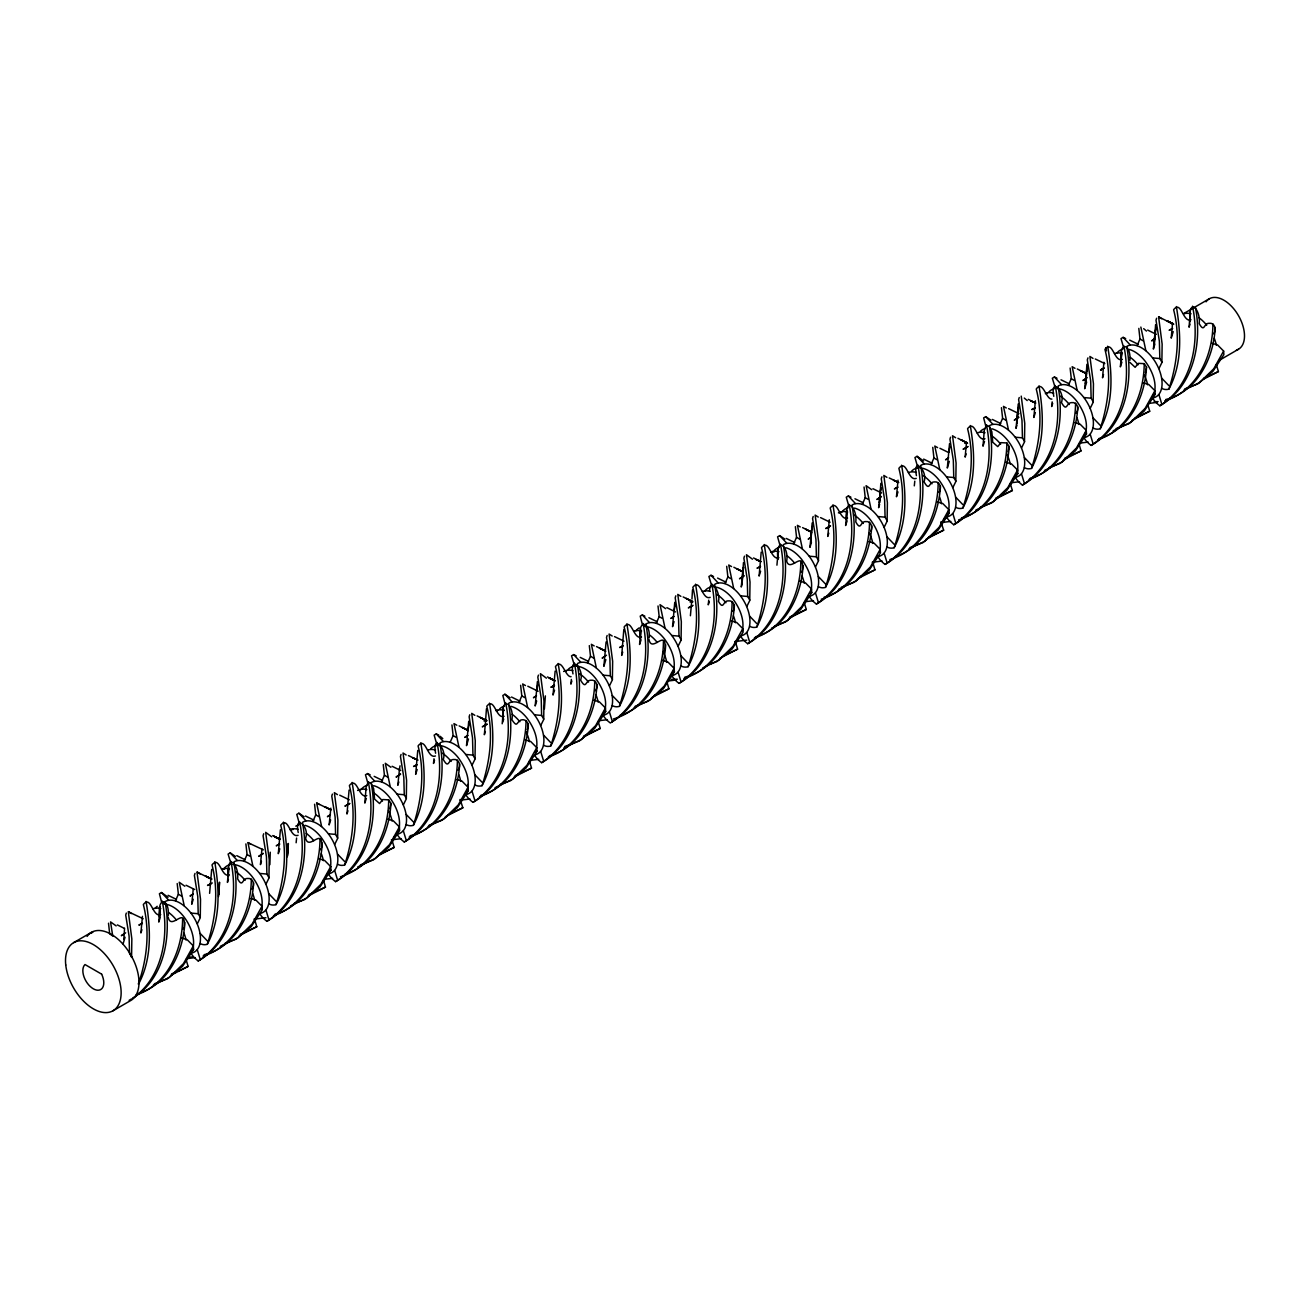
<?xml version="1.0" encoding="UTF-8"?>
<svg xmlns="http://www.w3.org/2000/svg" width="1310" height="1310" viewBox="0 0 1310 1310"><rect width="100%" height="100%" fill="white"/><g stroke="black" fill="none" stroke-linecap="round" stroke-linejoin="round"><path stroke-width="1.5" d="M138.303 984.039C147.097 959.1 150.093 930.919 143.33 904.539C151.092 894.599 152.533 917.835 160.704 914.593M200.201 943.511C202.297 944.837 204.966 945.018 207.291 944.297C215.544 918.916 218.868 891.308 212.007 864.895C219.769 854.955 221.21 878.175 229.397 874.933M268.894 903.851C270.974 905.177 273.643 905.357 275.984 904.637C284.237 879.256 287.561 851.647 280.7 825.234C288.511 815.328 289.837 838.465 298.074 835.289M337.587 864.207C339.667 865.517 342.336 865.713 344.661 864.977C352.914 839.595 356.238 812.003 349.377 785.574C357.139 775.635 358.58 798.871 366.767 795.628M406.264 824.547C408.36 825.873 411.029 826.053 413.354 825.333C421.607 799.935 424.931 772.343 418.07 745.914C425.832 735.991 427.273 759.21 435.444 755.968M474.957 784.886C477.036 786.213 479.706 786.393 482.047 785.673C490.3 760.291 493.608 732.683 486.763 706.27C494.525 696.331 495.966 719.55 504.137 716.308M543.634 745.226C545.73 746.553 548.399 746.733 550.724 746.012C558.977 720.631 562.301 693.023 555.44 666.61C562.137 657.112 565.216 677.335 571.078 676.697M612.327 705.582C614.406 706.909 617.075 707.089 619.417 706.368C627.67 680.971 630.994 653.379 624.133 626.95C631.895 617.01 633.336 640.246 641.507 637.004M681.02 665.922C683.1 667.249 685.769 667.429 688.094 666.708C696.347 641.327 699.671 613.719 692.81 587.306C700.572 577.366 702.013 600.586 710.2 597.344M749.697 626.262C751.793 627.588 754.462 627.768 756.787 627.048C765.04 601.667 768.364 574.058 761.503 547.645C769.265 537.706 770.706 560.926 778.877 557.7M818.39 586.602C820.469 587.928 823.139 588.125 825.48 587.388C833.717 562.006 837.041 534.414 830.18 507.985C837.958 498.046 839.383 521.282 847.57 518.039M887.067 546.958C889.163 548.284 891.832 548.464 894.157 547.744C902.41 522.346 905.734 494.754 898.873 468.325C906.635 458.402 908.076 481.621 916.247 478.379M955.76 507.298C957.839 508.624 960.508 508.804 962.85 508.083C971.103 482.702 974.427 455.094 967.566 428.681C975.328 418.741 976.769 441.961 984.94 438.719M1024.453 467.637C1026.532 468.964 1029.201 469.144 1031.527 468.423C1039.78 443.042 1043.104 415.434 1036.243 389.021C1042.94 379.523 1046.019 399.73 1051.881 399.108M1093.129 427.993C1095.209 429.303 1097.895 429.5 1100.22 428.763C1108.473 403.382 1111.797 375.79 1104.936 349.361C1112.698 339.421 1114.139 362.657 1122.31 359.415M1161.823 388.333C1163.902 389.659 1166.571 389.84 1168.897 389.119C1177.15 363.721 1180.474 336.13 1173.613 309.7C1181.374 299.777 1182.815 322.997 1191.003 319.755M159.967 906.733L159.689 916.329C156.889 896.073 169.432 898.349 168.335 915.412M228.66 867.073L228.366 876.668C226.401 850.894 239.402 864.747 237.601 878.846C243.038 888.475 242.006 878.126 247.443 878.47C253.305 877.602 255.139 885.134 251.962 889.015M503.4 708.448L503.122 718.044C500.535 694.251 514.47 704.174 511.932 719.796C517.63 728.18 516.107 722.399 521.003 719.976C526.702 718.257 530.255 725.069 527.209 729.572M640.77 629.144L640.492 638.74C637.118 617.861 650.874 621.972 649.138 637.823M778.156 549.823L777.862 559.419C775.307 534.693 789.341 546.417 786.671 561.171C790.045 573.027 804.094 548.759 802.441 569.735M846.833 510.179L846.555 519.759C844.573 494.001 857.591 507.838 855.774 521.953C861.21 531.565 860.179 521.233 865.632 521.577C870.986 520.725 873.246 527.341 870.642 531.287M1121.589 351.555L1121.294 361.134C1118.494 340.895 1131.038 343.171 1129.94 360.234M1190.266 311.895L1189.988 321.49C1188.006 295.716 1201.024 309.553 1199.207 323.668C1204.643 333.297 1203.612 322.948 1209.064 323.292C1214.927 322.424 1216.744 329.956 1213.568 333.837M131.573 957.43L131.835 938.942L128.298 911.645L131.393 913.594M197.319 923.763L200.266 917.786L200.528 899.299L196.991 871.985L200.07 873.95M266.012 884.103L268.943 878.126L269.221 859.638L265.668 832.325L271.678 836.795M334.705 844.442L337.636 838.465L337.898 819.978L334.361 792.681L337.456 794.63M403.382 804.798L406.313 798.822L406.591 780.318L403.038 753.021L406.133 754.969M472.075 765.138L475.006 759.161L475.268 740.674L471.731 713.361L474.826 715.325M540.752 725.478L543.699 719.501L543.961 701.014L540.424 673.7L546.417 678.171M609.445 685.834L612.376 679.841L612.654 661.353L609.101 634.056L612.196 636.005M678.121 646.174L681.069 640.197L681.331 621.693L677.794 594.396L680.889 596.361M746.815 606.514L749.746 600.537L750.024 582.049L746.471 554.736L752.48 559.206M815.508 566.853L818.439 560.876L818.701 542.389L815.164 515.092L818.259 517.041M884.185 527.209L887.116 521.216L887.394 502.729L883.857 475.432L886.935 477.38M952.878 487.549L955.809 481.572L956.087 463.085L952.534 435.772L955.629 437.736M1021.554 447.889L1024.502 441.912L1024.764 423.425L1021.227 396.111M1090.247 408.229L1093.179 402.252L1093.457 383.764L1089.904 356.467L1092.998 358.416M1158.941 368.585L1161.872 362.608L1162.134 344.104L1158.597 316.807L1161.692 318.756M184.219 905.75L179.241 882.252L184.841 886.248M252.895 866.106L247.934 842.592L250.75 844.18M321.589 826.446L316.611 802.932L319.444 804.536M390.265 786.786L385.304 763.271L390.904 767.283M458.958 747.126L453.981 723.628L456.813 725.216M527.635 707.482L522.674 683.967L525.49 685.556M596.328 667.822L591.367 644.307L594.183 645.912M665.021 628.161L660.043 604.663L665.644 608.659M733.698 588.517L728.737 565.003L731.553 566.591M802.391 548.857L797.413 525.343L800.246 526.931M871.068 509.197L866.106 485.683L871.707 489.694M939.761 469.537L934.8 446.039L937.616 447.627M1008.454 429.893L1003.476 406.378L1006.293 407.967M1077.131 390.233L1072.169 366.718L1074.986 368.323M1145.824 350.572L1140.846 327.058M486.436 708.825L485.699 719.19M623.822 629.52L621.71 655.393L622.725 652.151M692.499 589.86L691.942 599.096M146.065 901.411C150.666 928.888 152.238 958.445 138.614 983.957M214.742 861.751C219.359 889.244 220.915 918.785 207.291 944.297M283.435 822.107C288.053 849.584 289.608 879.125 275.984 904.637M352.128 782.447C356.729 809.924 358.301 839.481 344.661 864.977M420.805 742.786C425.423 770.28 426.978 799.82 413.354 825.333M489.498 703.126C494.099 730.62 495.671 760.16 482.047 785.673M558.175 663.482C562.792 690.959 564.348 720.5 550.724 746.012M626.868 623.822C631.486 651.299 633.041 680.856 619.417 706.368M695.561 584.162C700.162 611.655 701.734 641.196 688.094 666.708M764.238 544.518C768.855 571.995 770.411 601.536 756.787 627.048M832.931 504.858C837.532 532.335 839.104 561.892 825.48 587.388M901.607 465.197C906.225 492.675 907.781 522.231 894.157 547.744M970.301 425.537C974.918 453.031 976.474 482.571 962.85 508.083M1038.977 385.893C1043.595 413.37 1045.167 442.911 1031.527 468.423M1107.67 346.233C1112.288 373.71 1113.844 403.267 1100.22 428.763M1176.364 306.573C1180.965 334.066 1182.537 363.607 1168.897 389.119M269.876 864.665L270.253 852.204M1103.888 362.281L1102.529 377.804L1103.528 374.562M168.155 916.967C170.906 931.541 185.725 904.997 184.251 926.628M298.221 832.538C294.079 813.117 310.11 826.905 305.59 838.187C308.849 851.467 323.111 825.988 321.621 847.324M366.341 798.38L364.819 803.096L366.178 786.606L368.306 782.054L371.27 783.478L373.661 788.669L374.562 799.1L379.589 803.538L382.766 799.542L388.677 799.853L390.953 803.374L389.823 808.876M435.608 753.217C431.76 733.174 447.349 748.452 443.238 759.44C449.15 769.658 447.758 759.456 453.506 759.505C459.368 758.637 461.202 766.17 458.025 770.051M572.978 673.913C569.13 653.87 584.718 669.148 580.608 680.136C586.536 690.354 585.128 680.136 590.875 680.201C596.738 679.333 598.572 686.849 595.395 690.73M648.974 639.362C651.709 653.952 666.544 627.408 665.054 649.039M709.512 590.925C710.757 575.057 721.139 594.462 718.404 601.257C723.841 610.886 722.809 600.537 728.245 600.881C734.124 600.013 735.942 607.545 732.765 611.426M916.41 475.628C912.562 455.585 928.151 470.863 924.041 481.851C929.969 492.069 928.561 481.867 934.308 481.916C940.171 481.048 942.005 488.565 938.828 492.462M984.514 441.486L982.991 446.202L984.35 429.713L986.496 425.16L989.443 426.569L991.85 431.76L992.734 442.207L997.762 446.628L1000.938 442.649L1006.85 442.96L1009.126 446.481L1008.012 451.983M1053.78 396.324C1049.932 376.281 1065.538 391.559 1061.428 402.547C1067.339 412.765 1065.931 402.547 1071.678 402.612C1077.557 401.728 1079.374 409.26 1076.198 413.141M1129.826 362.33L1135.148 367.324L1138.324 363.345L1144.236 363.64L1146.512 367.16L1145.382 372.662M218.885 894.583L219.523 882.17L218.557 896.499M193.209 889.424L191.751 904.26L193.241 899.266M742.704 572.175L742.148 582.115L743.54 567.164M811.398 532.531L810.825 542.455L812.151 522.968M880.074 492.871L879.518 502.794L880.909 487.86M1017.444 413.551L1016.887 423.49L1018.574 407.017L1017.51 412.699M1086.137 373.907L1085.564 383.83L1087.251 367.357L1086.187 373.039M1154.814 334.247L1154.257 344.17L1155.944 327.697L1154.88 333.395M485.683 720.058L484.34 734.713L485.355 731.471M691.729 601.093L690.403 615.733M966.485 442.469L965.142 457.125L966.158 453.882M1172.532 323.505L1171.206 338.144L1173.22 331.659M124.581 928.233L123.795 939.417M261.951 848.913L260.444 864.6L261.443 861.276M399.534 768.495L397.814 785.296L398.813 781.955M468.718 721.237L466.507 745.636L468.489 738.971M537.395 681.577L535.184 705.992L536.674 700.981M674.765 602.273L672.554 626.671L674.06 621.66M949.521 443.648L947.31 468.047L949.292 461.382M1189.66 322.113L1190.266 312.779L1189.054 327.238L1190.07 324.094M606.088 641.933L603.877 666.332L605.859 659.65M742.966 570.227L743.458 562.612M880.336 490.906L880.828 483.308M1017.706 411.602L1018.197 403.988M1086.399 371.942L1086.891 364.344M1155.076 332.281L1155.584 324.683M287.43 856.085L288.315 843.46L287.234 856.838L288.347 844.017L287.692 848.569M159.378 916.951L159.967 907.617M228.693 868.514L227.432 882.416L228.448 879.272M502.811 718.682L503.4 709.332M640.819 630.585L639.558 644.471L641.081 639.755M778.189 551.281L776.928 565.167M846.882 511.62L845.621 525.506L847.144 520.791M1120.983 361.773L1121.573 352.439M544.403 708.743L545.369 695.888M742.721 572.732L741.247 587.011L742.246 583.687M811.414 533.072L809.94 547.367L811.43 542.356M880.107 493.411L878.617 507.707L879.616 504.366M1017.477 414.107L1015.987 428.386L1016.986 425.062M1086.154 374.447L1084.68 388.743L1086.661 382.061M1154.847 334.787L1153.373 349.082L1154.863 344.072M211.696 869.414L209.6 893.338M280.389 829.754L278.293 853.678L279.783 848.814M349.082 790.094L346.97 814.018L347.969 810.775M417.759 750.45L415.663 774.357L417.169 769.494M555.129 671.129L553.033 695.053L554.539 690.19M761.192 552.165L759.096 576.089L760.602 571.225M160.017 908.174L158.756 922.076L160.278 917.344M503.449 709.905L502.188 723.791M1121.622 352.996L1120.361 366.882L1121.884 362.166M182.614 918.818C182.401 949.865 167.729 984.743 136.142 994.945M251.307 879.174C251.225 910.99 235.538 946.246 203.034 956.103M319.984 839.513C319.787 870.56 305.099 905.439 273.512 915.641M388.677 799.853C388.611 831.686 372.908 866.925 340.42 876.799M457.37 760.209C457.288 792.026 441.585 827.281 409.097 837.139M526.047 720.549C525.834 751.58 511.162 786.458 479.575 796.66M594.74 680.889C594.527 711.936 579.855 746.815 548.268 757.016M663.417 641.229C663.499 673.864 646.731 709.414 613.375 718.993M732.11 601.585C732.044 633.401 716.341 668.657 683.836 678.514M800.803 561.925C800.59 592.971 785.902 627.85 754.314 638.052M869.48 522.264C869.414 554.097 853.711 589.336 821.223 599.21M938.173 482.604C938.091 514.437 922.404 549.692 889.899 559.55M1006.85 442.96C1006.784 474.777 991.081 510.032 958.592 519.89M1075.543 403.3C1075.33 434.347 1060.658 469.226 1029.071 479.427M1144.236 363.64C1144.023 394.687 1129.335 429.565 1097.747 439.767M1212.913 323.996C1212.847 355.812 1197.144 391.068 1164.656 400.925M296.125 842.756L296.6 838.072M433.987 758.768L433.495 763.452L434.511 760.308M571.356 679.448L570.865 684.131L571.88 680.987M708.726 600.144L708.251 604.827L709.267 601.683M914.298 485.863L914.789 481.179M1052.159 401.859L1051.684 406.542L1052.7 403.398M261.574 908.698C263.916 897.137 258.856 885.478 251.978 876.39A29.148 16.817 60 0 0 232.967 864.453M330.497 867.122C332.183 856.167 327.091 845.327 320.672 836.73A29.148 16.817 60 0 0 305.034 825.333M398.96 829.394C401.286 817.833 396.242 806.158 389.348 797.086A29.131 16.817 60 0 0 373.71 785.673M465.574 794.286C472.075 782.119 465.59 767.545 458.042 757.426A29.148 16.817 60 0 0 439.03 745.488M467.637 789.733L468.341 783.986M536.56 748.157C538.246 737.202 533.154 726.362 526.718 717.765A29.131 16.817 60 0 0 511.096 706.368M673.929 668.853C675.616 657.882 670.524 647.058 664.105 638.461A29.148 16.817 60 0 0 645.077 626.524M742.393 631.109C744.719 619.548 739.675 607.889 732.781 598.801A29.148 16.817 60 0 0 713.77 586.864M811.299 589.533C812.986 578.578 807.893 567.738 801.474 559.141A29.148 16.817 60 0 0 785.836 547.744M879.763 551.805C882.105 540.244 877.045 528.569 870.151 519.497A29.131 16.817 60 0 0 854.529 508.083M1154.732 391.264C1156.419 380.293 1151.326 369.469 1144.907 360.872A29.148 16.817 60 0 0 1129.269 349.459M184.89 922.338C183.318 951.338 168.826 983.99 139.122 993.046M253.583 882.694C252.175 913.119 235.767 946.884 204.098 954.712M322.276 843.034C320.77 872.722 305.345 905.996 274.642 914.396M390.953 803.374C389.381 832.374 374.873 865.026 345.185 874.081M459.646 763.73C458.222 794.155 441.83 827.92 410.161 835.747M528.323 724.07C526.833 753.758 511.408 787.032 480.704 795.432M597.016 684.409C595.51 714.097 580.101 747.371 549.381 755.772M665.693 644.749C664.121 673.749 649.629 706.401 619.941 715.457M734.386 605.105C732.978 635.53 716.57 669.295 684.901 677.123M803.079 565.445C801.573 595.133 786.164 628.407 755.444 636.807M871.756 525.785C870.266 555.473 854.84 588.747 824.137 597.163M940.449 486.125C938.877 515.125 924.369 547.776 894.681 556.832M1009.126 446.481C1007.636 476.169 992.21 509.443 961.507 517.843M1077.819 406.82C1076.312 436.508 1060.903 469.782 1030.2 478.183M1146.512 367.16C1145.005 396.848 1129.58 430.139 1098.877 438.539M1215.189 327.516C1213.781 357.941 1197.373 391.706 1165.703 399.534M142.446 916.345L140.907 932.982L141.922 929.74M829.312 519.775L827.773 536.429L828.788 533.186M898.005 480.131L896.466 496.768L897.972 491.905M1035.375 400.811L1033.836 417.464L1035.342 412.601M108.517 923.222L109.68 933.866L112.906 936.077M177.194 883.562L178.373 894.206L181.353 895.925M245.887 843.902L247.066 854.546L250.03 856.265M314.58 804.258L315.743 814.885L318.723 816.605M383.257 764.598L384.436 775.242L387.4 776.945M451.95 724.938L453.113 735.581L456.093 737.301M520.627 685.294L521.806 695.921L524.786 697.64M589.32 645.633L590.499 656.261L593.463 657.98M658.013 605.973L659.176 616.617L662.156 618.336M726.69 566.313L727.869 576.957L730.833 578.676M795.383 526.669L796.545 537.297L799.526 539.016M864.06 487.009L865.239 497.653L868.203 499.356M932.753 447.349L933.932 457.992L936.896 459.712M1001.446 407.688L1002.608 418.332L1005.589 420.051M1070.123 368.044L1071.302 378.672L1074.265 380.391M1138.816 328.384L1139.978 339.028L1142.959 340.731M330.84 808.155L329.137 824.956L330.628 819.945M399.321 769.609L400.041 765.81M468.014 729.948L469.078 724.266M536.691 690.288L537.771 684.606M674.077 610.984L675.141 605.285M742.754 571.324L743.474 567.525M811.447 531.663L812.511 525.981M880.124 492.02L880.844 488.221M948.817 452.359L949.881 446.661M123.074 943.921L125.056 937.24M126.317 913.07L125.711 915.084L129.084 936.077L129.526 953.369L131.622 957.021M195.01 873.41L194.388 875.424L197.761 896.433L198.203 913.725L200.315 917.36M263.703 833.75L263.081 835.764L266.454 856.773L266.896 874.065L268.992 877.7M332.38 794.106L331.774 796.103L335.131 817.112L335.573 834.404L337.685 838.056M401.073 754.445L400.451 756.459L403.824 777.469L404.266 794.744L406.362 798.396M469.75 714.785L469.144 716.799L472.517 737.808L472.959 755.1L475.055 758.736M538.443 675.125L537.821 677.139L541.194 698.148L541.636 715.44L543.748 719.075M607.136 635.481L606.514 637.479L609.887 658.488L610.329 675.78L612.425 679.432M675.813 595.821L675.19 597.835L678.564 618.844L679.006 636.136L681.118 639.771M744.506 556.16L743.883 558.175L747.257 579.184L747.699 596.476L749.795 600.111M813.183 516.5L812.577 518.514L815.95 539.524L816.392 556.816L818.488 560.451M881.876 476.856L881.253 478.87L884.627 499.863L885.069 517.155L887.181 520.807M950.569 437.196L949.947 439.21L953.32 460.219L953.762 477.511L955.858 481.147M1019.246 397.536L1018.623 399.55L1021.996 420.559L1022.439 437.851L1024.551 441.486M1087.939 357.892L1087.316 359.89L1090.69 380.899L1091.132 398.191L1093.228 401.842M1156.615 318.232L1156.01 320.246L1159.383 341.255L1159.825 358.531L1161.921 362.182M502.696 722.219L503.711 719.075M328.204 873.59L330.267 869.038M398.273 830.9L396.897 833.946A29.131 16.817 60 0 1 393.622 836.975M602.96 714.965C609.445 702.799 602.96 688.241 595.411 678.121A29.148 16.817 60 0 0 576.4 666.184M671.637 675.321L673.7 670.769M1083.763 437.376C1090.247 425.21 1083.779 410.652 1076.214 400.516A29.131 16.817 60 0 0 1057.203 388.595M1152.44 397.732L1154.503 393.18M181.435 937.927L187.248 939.761L193.323 945.902L183.482 963.603L169.285 977.424L153.352 985.136M250.57 898.513L255.925 900.101L262.016 906.242L252.159 923.943L237.978 937.763L220.276 946.328M318.805 858.623L324.618 860.457L330.693 866.598L320.852 884.283L306.655 898.12L290.738 905.816M387.94 819.208L393.295 820.797L399.386 826.938L389.529 844.639L375.348 858.459L357.646 867.024M456.617 779.548L461.988 781.137L468.063 787.277L458.222 804.979L444.041 818.799L428.108 826.512M525.31 739.888L530.681 741.493L536.756 747.633L526.898 765.318L512.718 779.155L495.016 787.719M594.003 700.228L599.358 701.832L605.449 707.973L595.591 725.658L581.411 739.495L563.709 748.059M662.238 660.338L668.051 662.172L674.126 668.313L664.285 686.014L650.087 699.835L634.171 707.547M731.373 620.924L736.728 622.512L742.819 628.653L732.961 646.354L718.781 660.174L702.848 667.887M799.608 581.034L805.421 582.868L811.496 589.009L801.654 606.694L787.474 620.531L771.541 628.227M868.743 541.62L874.114 543.208L880.189 549.349L870.331 567.033L856.151 580.87L838.449 589.434M937.436 501.959L942.791 503.548L948.866 509.688L939.024 527.39L924.844 541.21L908.911 548.923M1006.113 462.299L1011.484 463.904L1017.559 470.028L1007.717 487.729L993.52 501.55L975.819 510.114M1074.806 422.639L1080.16 424.243L1086.252 430.384L1076.394 448.069L1062.213 461.906L1044.512 470.47M1143.04 382.749L1148.854 384.583L1154.929 390.724L1145.087 408.425L1130.89 422.246L1113.205 430.81M1212.176 343.335L1217.547 344.923L1223.622 351.064L1213.764 368.765L1199.583 382.585L1183.65 390.298M183.777 927.857L182.843 929.15M321.147 848.536L320.213 849.846M664.579 650.268L663.646 651.561M801.949 570.947L801.016 572.257M193.323 945.902L193.585 949.472L182.532 966.322L167.32 978.848L154.416 983.777M262.016 906.242L262.262 909.811L251.225 926.661L235.996 939.188L224.943 943.413M330.693 866.598L330.955 870.167L319.918 887.001L304.69 899.544L293.636 903.753M399.386 826.938L399.648 830.507L388.595 847.357L373.366 859.884L360.479 864.813M468.063 787.277L468.325 790.847L457.288 807.697L442.059 820.224L429.172 825.153M536.756 747.633L537.018 751.203L525.965 768.037L510.736 780.563L499.7 784.788M605.449 707.973L605.695 711.543L594.658 728.376L579.429 740.92L564.692 746.536M674.126 668.313L674.388 671.883L663.351 688.733L648.122 701.259L635.219 706.188M742.819 628.653L743.081 632.222L732.028 649.072L716.799 661.599L709.431 664.416M811.496 589.009L811.758 592.578L800.721 609.412L785.492 621.955L774.439 626.164M880.189 549.349L880.451 552.918L869.398 569.768L854.169 582.295L841.282 587.224M948.866 509.688L949.128 513.258L938.091 530.108L922.862 542.635L909.975 547.564M1017.559 470.028L1017.821 473.598L1006.768 490.448L991.555 502.975L980.502 507.199M1086.252 430.384L1086.498 433.954L1075.461 450.787L1060.232 463.331L1049.179 467.539M1154.929 390.724L1155.191 394.294L1144.154 411.144L1128.925 423.67L1116.038 428.599M1223.622 351.064L1223.884 354.633L1212.831 371.483L1197.602 384.01L1184.715 388.939M178.373 894.206L175.507 900.74M247.066 854.546L244.2 861.079M315.743 814.885L312.877 821.419M384.436 775.242L381.57 781.759M453.113 735.581L450.247 742.115M521.806 695.921L518.94 702.455M590.499 656.261L587.633 662.794M659.176 616.617L656.31 623.134M727.869 576.957L725.003 583.49M796.545 537.297L793.68 543.83M865.239 497.653L862.373 504.17M933.932 457.992L931.066 464.526M1002.608 418.332L999.743 424.866M1071.302 378.672L1068.436 385.206M1139.978 339.028L1137.113 345.545M133.096 998.073C163.242 976.507 169.121 935.225 162.243 901.034M191.178 953.434C192.865 956.464 195.452 958.887 198.203 960.951C231.068 940.334 238.256 896.941 230.937 861.374M259.855 913.774C261.558 916.803 264.145 919.227 266.896 921.29C299.744 900.674 306.949 857.28 299.63 821.714M328.548 874.13C330.235 877.16 332.822 879.583 335.573 881.63C368.438 861.014 375.626 817.62 368.306 782.054M397.225 834.47C398.928 837.499 401.515 839.923 404.266 841.986C437.131 821.37 444.319 777.976 437 742.41M465.918 794.81C467.604 797.839 470.192 800.263 472.959 802.326C505.807 781.71 513.012 738.316 505.676 702.75M534.611 755.166C536.298 758.179 538.885 760.619 541.636 762.666C574.5 742.049 581.689 698.656 574.37 663.089M603.288 715.506C604.991 718.535 607.578 720.958 610.329 723.005C643.177 702.389 650.382 658.995 643.063 623.445M671.981 675.845C673.667 678.875 676.255 681.298 679.006 683.361C711.87 662.745 719.059 619.352 711.739 583.785M740.658 636.185C742.361 639.215 744.948 641.638 747.699 643.701C780.563 623.085 787.752 579.691 780.433 544.125M809.351 596.541C811.037 599.554 813.625 601.994 816.392 604.041C849.24 583.425 856.445 540.031 849.109 504.465M878.028 556.881C879.731 559.91 882.318 562.334 885.069 564.397C917.933 543.781 925.122 500.387 917.802 464.821M946.721 517.221C948.407 520.25 951.011 522.674 953.762 524.737C986.61 504.121 993.815 460.727 986.496 425.16M1015.414 477.56C1017.1 480.59 1019.688 483.013 1022.439 485.077C1055.303 464.46 1062.492 421.067 1055.172 385.5M1084.091 437.917C1085.793 440.946 1088.381 443.369 1091.132 445.416C1123.996 424.8 1131.185 381.406 1123.865 345.84M1152.784 398.256C1154.47 401.286 1157.058 403.709 1159.825 405.772C1192.673 385.156 1199.878 341.763 1192.542 306.196M178.897 970.906L188.1 966.403L186.053 959.395M240.287 934.226L256.776 926.743L254.746 919.735M308.964 894.583L325.469 887.099L323.439 880.091M379.474 854.185L394.146 847.439L392.116 840.43M449.985 813.772L462.839 807.779L460.154 799.411M515.026 775.618L531.533 768.118L529.486 761.11M583.72 735.958L600.209 728.475L598.179 721.466M654.23 695.561L668.902 688.814L666.872 681.806M724.741 655.147L737.579 649.154L735.549 642.146M789.766 616.994L806.272 609.51L804.242 602.502M860.277 576.58L874.965 569.85L872.918 562.841M928.97 536.936L943.642 530.19L940.957 521.822M995.829 498.013L1012.335 490.529L1010.305 483.521M1064.522 458.369L1081.012 450.886L1078.981 443.877M1135.033 417.972L1149.705 411.225L1147.675 404.217M1203.71 378.312L1218.398 371.565L1216.351 364.557M132.67 998.236C164.487 978.734 171.413 936.699 165.207 902.443M198.203 960.951C232.066 941.792 240.598 898.463 233.9 862.782M266.896 921.29C300.76 902.131 309.291 858.82 302.577 823.122M335.573 881.63C369.436 862.488 377.968 819.159 371.27 783.478M404.266 841.986C438.13 822.827 446.661 779.499 439.964 743.818M472.959 802.326C506.823 783.167 515.354 739.839 508.64 704.158M541.636 762.666C575.499 743.507 584.031 700.195 577.333 664.497M611.901 721.826C644.766 702.52 652.462 659.814 646.01 624.854M679.006 683.361C712.869 664.203 721.401 620.875 714.703 585.193M747.699 643.701C781.562 624.542 790.094 581.214 783.396 545.533M816.392 604.041C850.255 584.882 858.771 541.57 852.073 505.873M885.069 564.397C918.932 545.238 927.464 501.91 920.766 466.229M953.762 524.737C987.625 505.578 996.157 462.25 989.443 426.569M1022.439 485.077C1056.302 465.918 1064.833 422.606 1058.136 386.909M1091.132 445.416C1124.995 426.274 1133.527 382.946 1126.829 347.265M1159.825 405.772C1193.672 386.614 1202.203 343.285 1195.506 307.604M125.662 932.818L121.339 935.7L124.368 933.719M192.897 894.124L190.032 896.04L193.045 894.059M263.032 853.514L258.709 856.38L263.244 853.416M330.284 814.82L327.402 816.719L330.415 814.755M400.401 774.194L396.078 777.076L400.614 774.112M536.33 695.839L533.448 697.755L536.478 695.774M606.465 655.229L602.142 658.111L605.171 656.13M673.7 616.535L670.835 618.451L673.848 616.47M743.834 575.925L739.511 578.791L744.047 575.827M811.087 537.215L808.204 539.13L811.234 537.166M881.204 496.605L876.881 499.487L881.417 496.506M1018.574 417.3L1014.267 420.166L1018.803 417.202M1087.267 377.64L1082.944 380.506L1085.974 378.541M1154.519 338.946L1151.637 340.862L1154.65 338.881M349.672 803.39L344.907 806.158L349.672 803.652M487.042 724.086L482.293 726.837L487.042 724.332M554.277 685.359L551.395 687.242L554.49 685.408M830.475 525.801L825.709 528.569L830.475 526.063M967.844 446.497L963.096 449.248L967.844 446.743M1103.773 368.126L1100.875 369.993L1103.986 368.175M191.178 913.103L198.203 913.725M259.855 873.442L266.896 874.065M328.548 833.799L335.573 834.404M397.225 794.138L404.266 794.744M465.918 754.478L472.959 755.1M534.611 714.818L541.636 715.44M603.288 675.174L610.329 675.78M671.981 635.514L679.006 636.136M740.658 595.853L747.699 596.476M809.351 556.21L816.392 556.816M878.044 516.549L885.069 517.155M946.721 476.889L953.762 477.511M1015.414 437.229L1022.439 437.851M1084.091 397.585L1091.132 398.191M1152.784 357.925L1159.825 358.531M142.381 923.353L138.86 925.122L142.02 923.452M211.057 883.693L207.537 885.462L212.302 882.956M279.75 844.033L276.23 845.818L279.407 844.148M417.12 764.729L413.6 766.497L416.776 764.827M623.183 645.764L619.663 647.533L622.84 645.863M691.876 606.104L688.34 607.873L693.105 605.367M760.553 566.444L757.033 568.229L760.209 566.542M897.923 487.14L894.403 488.908L897.579 487.238M1035.309 407.819L1031.772 409.604L1034.949 407.934M1172.679 328.515L1169.142 330.284L1172.319 328.613M73.655 942.643L91.504 932.327M90.718 933.408L92.83 932.196M168.057 897.219L161.507 892.536L159.411 893.747L161.572 902.066M235.407 856.413L230.2 852.875L228.104 854.087L231.084 863.945M304.1 816.752L298.893 813.215L296.781 814.427L299.433 823.728M370.124 774.783L367.57 773.571L365.474 774.783L368.126 784.068M438.817 735.139L436.263 733.911L434.15 735.123L436.803 744.408M510.163 697.788L504.94 694.251L502.843 695.463L505.005 703.781M576.187 655.819L573.633 654.591L571.537 655.819L574.517 665.66M644.88 616.175L642.309 614.947L640.213 616.158L642.375 624.477M713.557 576.515L711.002 575.286L708.907 576.498L711.887 586.356M784.903 539.163L779.696 535.626L777.583 536.838L780.236 546.139M850.927 497.194L848.372 495.982L846.276 497.194L848.929 506.479M923.599 461.005L917.065 456.322L914.953 457.534L917.606 466.818M990.966 420.199L985.742 416.662L983.646 417.874L985.808 426.192M1056.99 378.23L1054.435 377.002L1052.339 378.23L1055.32 388.071M1125.683 338.586L1123.129 337.358L1121.016 338.569L1123.669 347.854M1183.569 313.63L1209.326 298.762M1219.577 360.152L1238.458 349.246M112.987 1010.78L130.836 1000.463A39.333 22.712 60 0 0 128.102 950.683A39.333 22.712 60 0 0 87.082 936.421M1103.855 368.159L1100.466 369.944L1103.642 368.274M554.359 685.392L550.97 687.193L554.146 685.523M1202.646 379.638L1218.398 371.565M1132.217 420.199L1149.705 411.225M1063.524 459.843L1081.012 450.886M994.847 499.503L1012.335 490.529M926.154 539.163L943.642 530.19M857.477 578.823L874.965 569.85M788.784 618.467L806.272 609.51M720.091 658.128L737.579 649.154M651.414 697.788L668.902 688.814M582.721 737.432L600.209 728.475M514.044 777.092L531.533 768.118M445.351 816.752L462.839 807.779M378.41 855.512L394.146 847.439M307.981 896.056L325.469 887.099M239.288 935.717L256.776 926.743M170.611 975.377L188.1 966.403M1155.191 394.294L1153.34 394.965M1086.498 433.954L1084.647 434.625M1017.821 473.598L1015.954 474.285M949.128 513.258L947.277 513.929M811.758 592.578L809.908 593.25M674.388 671.883L672.521 672.554M605.695 711.543L603.844 712.214M537.018 751.203L535.151 751.875M468.325 790.847L466.475 791.518M330.955 870.167L329.105 870.839M193.585 949.472L191.719 950.143M171.594 973.887L175.245 972.397M1045.347 393.655L1047.329 393.246M839.284 512.619L841.266 512.226M564.544 671.244L566.526 670.835M358.481 790.225L360.463 789.815M770.919 552.181L774.095 551.87M496.162 710.806L497.833 710.495M290.116 829.77L293.293 829.459M964.749 443.32L967.468 443.206L957.938 438.31M690.01 601.945L692.712 601.83L683.181 596.934M483.947 720.909L486.665 720.795L477.135 715.899M1148.919 403.382L1156.894 402.448M1080.242 443.042L1088.201 442.109M1011.549 482.702L1019.508 481.752M940.875 522.592L950.831 521.413M872.198 562.252L882.138 561.073M805.503 601.667L813.461 600.733M734.812 641.556L746.765 640.148M668.116 680.987L676.091 680.037M599.44 720.631L607.398 719.698M530.746 760.291L538.705 759.358M460.072 800.181L470.028 799.002M391.379 839.841L401.335 838.662M324.683 879.256L332.658 878.322M254.009 919.145L265.963 917.737M187.314 958.576L195.272 957.626M1154.094 401.777L1158.122 401.613M671.26 679.464L677.303 679.202M188.444 957.135L192.472 956.955M223.093 869.12L224.616 869.12M1172.27 324.176L1173.531 324.241L1158.99 317.069M1095.307 358.989L1104.821 363.59M889.244 477.97L898.3 482.342M820.551 517.614L830.082 522.215M614.505 636.594L624.018 641.179M408.442 755.559L417.497 759.931M339.748 795.203L349.279 799.804M317.004 803.21L331.037 809.957L324.831 806.764L330.267 809.351M248.327 842.854L263.392 849.862M1173.514 323.93L1168.127 321.54L1172.941 323.717M1034.343 402.448L1030.757 400.86L1035.571 403.038M898.775 482.555L893.387 480.164L898.201 482.342M759.603 561.073L756.001 559.485L760.832 561.663M555.342 680.823L549.954 678.449L554.769 680.627M486.649 720.484L480.197 717.356L486.665 720.795M417.956 760.144L412.584 757.753L417.399 759.931M278.801 838.662L275.198 837.074L280.029 839.251M211.909 879.108L206.522 876.717L211.336 878.912M143.216 918.769L128.691 911.907M1077.311 368.978L1086.596 373.743L1080.373 370.55L1085.81 373.137M1008.618 408.638L1018.934 413.649M939.941 448.298L948.44 452.441M802.572 527.602L811.84 532.368L805.634 529.175L811.07 531.762M733.878 567.263L743.163 572.011L736.941 568.818L742.377 571.406M596.508 646.567L605.777 651.332L599.571 648.139L605.007 650.726M527.815 686.227L538.132 691.238M459.139 725.887L468.407 730.636L462.201 727.443L467.637 730.03M197.384 872.247L210.337 878.568M1138.095 344.235L1129.711 340.142M1069.402 383.895L1061.018 379.802M1000.725 423.556L992.341 419.446M932.032 463.2L923.648 459.106M863.356 502.86L854.955 498.766M794.662 542.52L786.278 538.426M725.969 582.18L717.585 578.07M657.292 621.824L648.908 617.731M588.599 661.484L580.215 657.391M519.923 701.145L511.522 697.035M382.536 780.449L374.152 776.355M313.86 820.109L305.476 816.015M245.166 859.769L236.782 855.659M176.49 899.413L168.106 895.319M1156.321 334.345L1147.675 330.071M881.564 492.969L872.935 488.695M675.501 611.934L666.872 607.66M400.762 770.558L392.132 766.284M194.699 889.523L186.069 885.249M124.204 928.315L117.376 924.909M1173.056 323.717L1167.063 320.803L1173.531 324.241M1035.686 403.038L1028.301 399.337M966.993 442.682L961 439.767L967.468 443.206M760.93 561.663L753.545 557.962M692.253 601.306L686.243 598.392L692.712 601.83M554.867 680.627L548.874 677.696L553.721 680.283M280.127 839.251L274.134 836.32L278.981 838.908M211.434 878.895L205.441 875.981L210.288 878.551M547.498 676.926L553.77 680.299M272.742 835.551L279.03 838.924M1161.823 378.279L1168.897 385.68M1093.129 417.939L1100.22 425.341M1024.453 457.599L1031.527 465.001M955.76 497.243L962.85 504.645M887.067 536.904L894.157 544.305M818.39 576.564L825.48 583.965M749.697 616.224L756.787 623.609M681.02 655.868L688.094 663.269M612.327 695.528L619.417 702.93M543.634 735.188L550.724 742.59M474.957 774.849L482.047 782.234M406.264 814.492L413.354 821.894M337.587 854.153L344.661 861.554M268.894 893.813L275.984 901.215M200.201 933.457L207.291 940.858M1123.129 337.358L1130.153 344.857M1054.435 377.002L1061.477 384.518M985.742 416.662L992.783 424.178M917.065 456.322L924.107 463.822M848.372 495.982L855.414 503.482M779.696 535.626L786.721 543.142M711.002 575.286L718.044 582.803M642.309 614.947L649.351 622.447M573.633 654.591L580.674 662.107M504.94 694.251L511.981 701.767M436.263 733.911L443.288 741.427M367.57 773.571L374.611 781.071M298.893 813.215L305.918 820.731M230.2 852.875L237.241 860.392M161.507 892.536L168.548 900.035M129.133 1000.316L131.573 998.908M1024.305 398.076L1027.22 400.582M1143.679 328.663L1146.463 331.07M116.164 925.908L110.548 921.896L112.66 935.569M440.144 736.285L442.796 738.594M1158.941 394.703L1161.921 404.561M1090.247 434.363L1093.228 444.205M1021.554 474.024L1024.551 483.865M952.878 513.667L955.858 523.525M884.185 553.328L887.181 563.169M815.508 592.988L818.488 602.829M746.815 632.632L749.795 642.49M678.121 672.292L681.118 682.15M609.445 711.952L612.425 721.794M540.752 751.612L543.748 761.454M472.075 791.256L475.055 801.114M403.382 830.917L406.362 840.758M334.705 870.577L337.685 880.418M266.012 910.221L268.992 920.078M197.319 949.881L200.315 959.739M1106.41 350.802L1105.755 347.756M989.525 425.635A29.148 16.817 60 0 1 1019.884 444.696A29.148 16.817 60 0 1 1015.905 477.184M980.338 431.449A29.148 16.817 60 0 1 985.415 428.517M991.899 428.779A29.148 16.817 60 0 1 1017.133 472.484M1016.593 474.154A29.148 16.817 60 0 1 1013.007 479.247M1126.895 346.315A29.148 16.817 60 0 1 1157.811 366.505A29.148 16.817 60 0 1 1151.768 398.109M1116.759 353.323A29.148 16.817 60 0 1 1122.785 349.213M1114.483 353.618A29.148 16.817 60 0 1 1122.392 353.422M1130.415 357.45A29.148 16.817 60 0 1 1138.03 364.835M1144.072 374.447A29.148 16.817 60 0 1 1147.642 384.829M1049.032 391.788A29.131 16.817 60 0 1 1054.091 388.873M1045.789 393.278A29.148 16.817 60 0 1 1053.715 393.082M1060.396 396.177A29.148 16.817 60 0 1 1069.353 404.495M1076.885 417.546A29.148 16.817 60 0 1 1078.949 424.473M1058.218 385.975A29.148 16.817 60 0 1 1088.577 405.036A29.148 16.817 60 0 1 1084.598 437.524M842.003 511.948A29.131 16.817 60 0 1 848.045 507.838M877.7 556.341A29.131 16.817 60 0 1 875.637 558.551M838.416 512.881A29.148 16.817 60 0 1 847.652 512.046M854.333 515.141A29.148 16.817 60 0 1 863.29 523.46M869.332 533.072A29.148 16.817 60 0 1 872.886 543.453M783.462 544.6A29.148 16.817 60 0 1 814.378 564.79A29.148 16.817 60 0 1 808.335 596.394M774.292 550.413A29.148 16.817 60 0 1 779.352 547.482M911.662 471.109A29.131 16.817 60 0 1 918.245 467.932M919.833 467.899A29.131 16.817 60 0 1 938.844 479.837C946.393 489.956 952.878 504.53 946.393 516.697A29.131 16.817 60 0 1 944.33 518.891M908.419 472.583A29.148 16.817 60 0 1 916.345 472.402M923.01 475.497A29.148 16.817 60 0 1 931.983 483.799M939.516 496.867A29.148 16.817 60 0 1 941.579 503.793M920.848 465.296A29.148 16.817 60 0 1 951.764 485.486A29.148 16.817 60 0 1 945.705 517.073M977.113 432.922A29.148 16.817 60 0 1 985.022 432.742M991.703 435.837A29.148 16.817 60 0 1 1000.66 444.139M1006.702 453.751A29.148 16.817 60 0 1 1010.256 464.133M771.05 551.903A29.148 16.817 60 0 1 778.975 551.707M786.982 555.735A29.148 16.817 60 0 1 794.597 563.12M802.146 576.171A29.148 16.817 60 0 1 804.209 583.097M852.155 504.94A29.148 16.817 60 0 1 883.071 525.13A29.148 16.817 60 0 1 877.029 556.734M714.785 584.26A29.148 16.817 60 0 1 745.144 603.32A29.148 16.817 60 0 1 741.165 635.808M704.633 591.252A29.148 16.817 60 0 1 710.675 587.142M577.415 663.564A29.148 16.817 60 0 1 607.758 682.625A29.148 16.817 60 0 1 603.795 715.113M568.229 669.377A29.148 16.817 60 0 1 573.289 666.462M499.536 709.038A29.131 16.817 60 0 1 504.612 706.106M496.31 710.528A29.148 16.817 60 0 1 504.219 710.331M512.243 714.359A29.148 16.817 60 0 1 519.857 721.728M525.899 731.34A29.148 16.817 60 0 1 529.453 741.722M702.373 591.547A29.148 16.817 60 0 1 710.282 591.367M716.963 594.462A29.148 16.817 60 0 1 725.92 602.764M733.453 615.831A29.148 16.817 60 0 1 735.516 622.758M643.783 625.754A29.148 16.817 60 0 1 675.862 641.851A29.148 16.817 60 0 1 670.966 675.698M635.956 630.912A29.148 16.817 60 0 1 639.231 627.883M633.68 631.207A29.148 16.817 60 0 1 641.589 631.027M649.613 635.039A29.148 16.817 60 0 1 657.227 642.424M663.269 652.036A29.148 16.817 60 0 1 666.839 662.418M508.722 703.224A29.148 16.817 60 0 1 539.081 722.285A29.148 16.817 60 0 1 535.102 754.773M563.677 671.506A29.148 16.817 60 0 1 572.912 670.671M579.577 673.766A29.148 16.817 60 0 1 588.55 682.084M596.083 695.135A29.148 16.817 60 0 1 598.146 702.078M440.029 742.885A29.148 16.817 60 0 1 470.388 761.945A29.148 16.817 60 0 1 466.425 794.433M430.859 748.698A29.148 16.817 60 0 1 437.442 745.521M361.2 789.537A29.131 16.817 60 0 1 367.242 785.427M357.614 790.47A29.148 16.817 60 0 1 366.849 789.635M373.53 792.73A29.148 16.817 60 0 1 382.487 801.049M388.53 810.661A29.148 16.817 60 0 1 392.083 821.042M371.352 782.529A29.148 16.817 60 0 1 402.268 802.719A29.148 16.817 60 0 1 396.226 834.323M427.617 750.172A29.148 16.817 60 0 1 435.542 749.991M442.207 753.086A29.148 16.817 60 0 1 451.164 761.388M458.713 774.456A29.148 16.817 60 0 1 460.776 781.382M302.659 822.189A29.148 16.817 60 0 1 333.575 842.379A29.148 16.817 60 0 1 327.533 873.983M295.798 826.151A29.148 16.817 60 0 1 298.549 825.071M290.247 829.492A29.148 16.817 60 0 1 298.156 829.295M306.18 833.324A29.148 16.817 60 0 1 313.794 840.709M321.343 853.76A29.148 16.817 60 0 1 323.406 860.686M233.982 861.849A29.148 16.817 60 0 1 264.325 880.909A29.148 16.817 60 0 1 260.363 913.397M223.83 868.857A29.148 16.817 60 0 1 229.856 864.731M162.98 903.343A29.148 16.817 60 0 1 195.043 919.44A29.148 16.817 60 0 1 190.163 953.287M155.153 908.501A29.148 16.817 60 0 1 157.216 906.291M164.274 904.113A29.148 16.817 60 0 1 185.529 919.063A29.148 16.817 60 0 1 193.291 946.557M192.897 948.358A29.148 16.817 60 0 1 190.834 952.91M1206.052 301.808A29.148 16.817 60 0 1 1237.475 313.958A29.148 16.817 60 0 1 1236.444 350.13M1183.88 313.745A29.148 16.817 60 0 1 1191.085 313.81M1199.108 317.822A29.148 16.817 60 0 1 1206.723 325.207M1214.272 338.275A29.148 16.817 60 0 1 1216.319 345.201M221.554 869.136A29.148 16.817 60 0 1 229.479 868.956M236.144 872.051A29.148 16.817 60 0 1 245.117 880.353M252.65 893.42A29.148 16.817 60 0 1 254.713 900.347M152.877 908.796A29.148 16.817 60 0 1 160.786 908.616M168.81 912.628A29.148 16.817 60 0 1 176.424 920.013M183.973 933.08A29.148 16.817 60 0 1 186.02 940.007M467.654 735.5L464.772 737.415L467.801 735.434M948.456 457.91L945.574 459.826L948.604 457.845M101.623 974.132L85.003 964.553A14.819 8.548 60 0 0 86.231 981.534A14.819 8.548 60 0 0 100.395 989.705A14.819 8.548 60 0 0 101.623 974.132M65.746 964.979A39.333 22.712 60 0 0 110.253 1011.959A39.333 22.712 60 0 0 103.965 953.172A39.333 22.712 60 0 0 65.746 964.979"/></g></svg>
